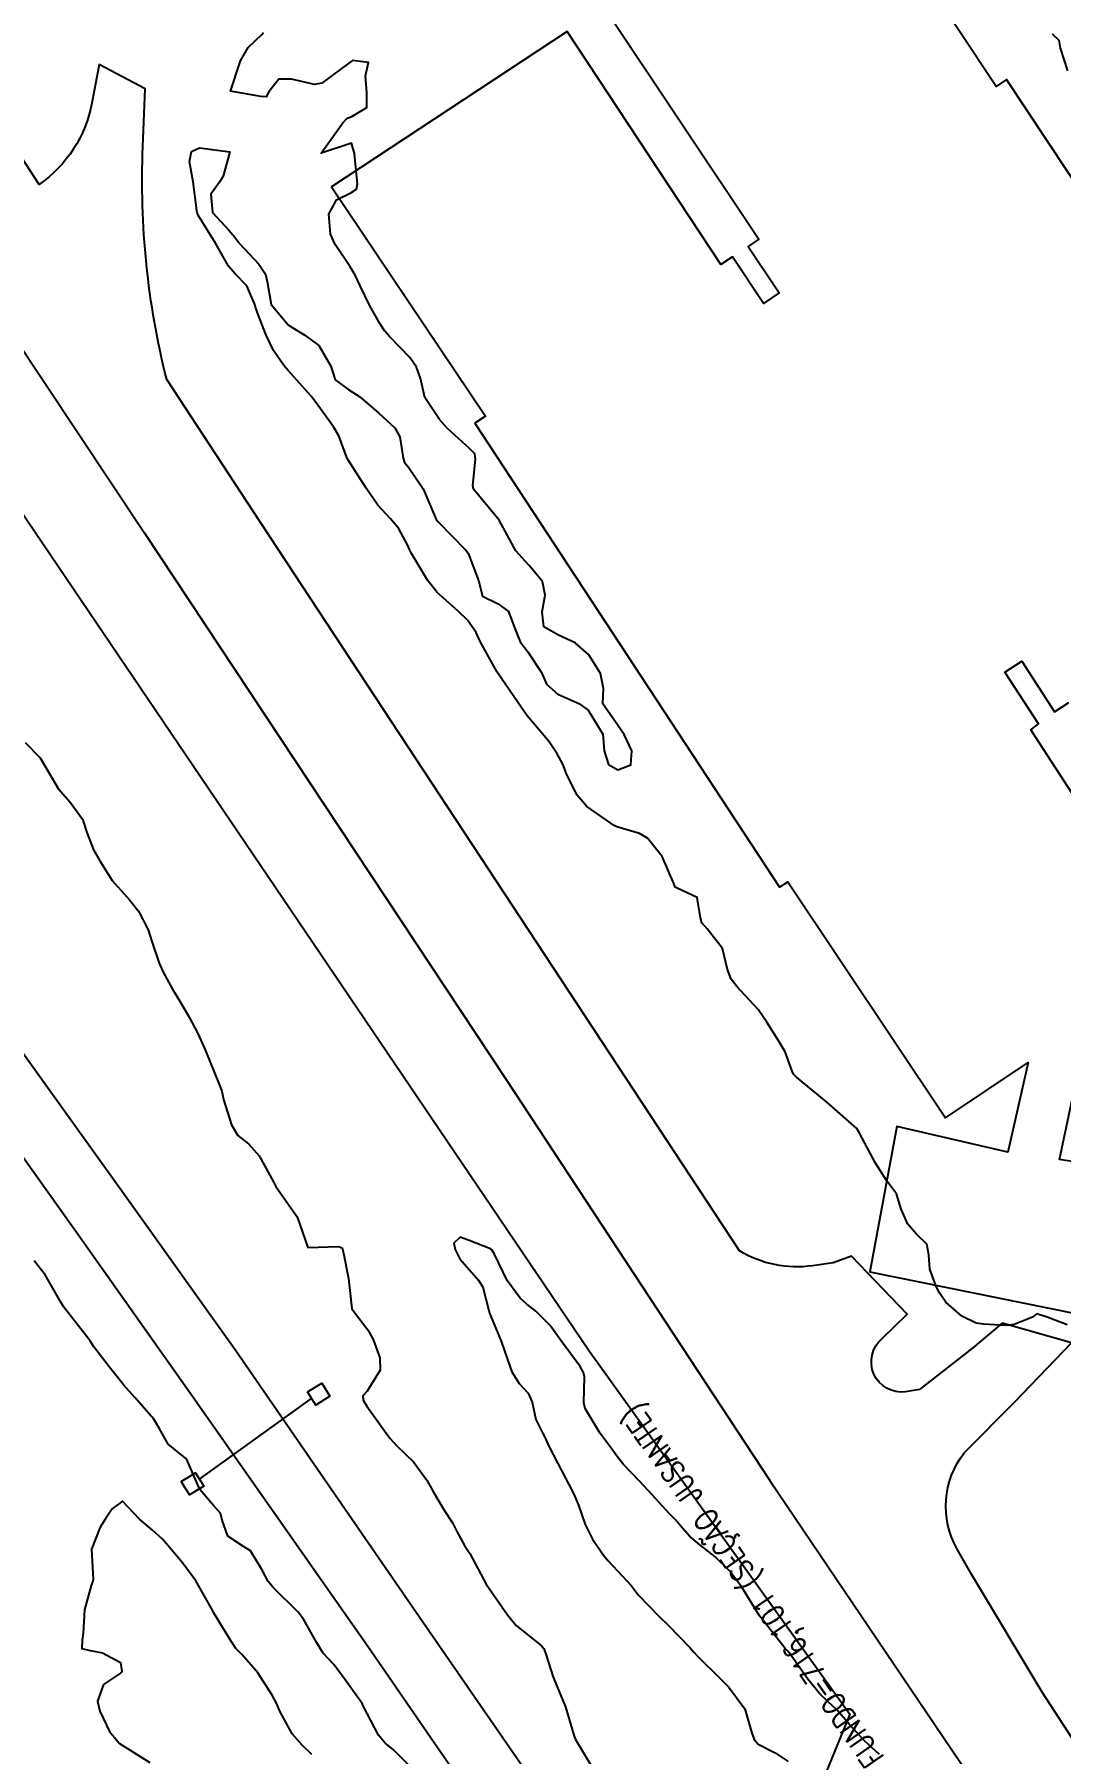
# Model space of a CAD drawing. Header units: metres. Extents: x 307586 to 320046, y 7427249 to 7434250.
# Drawn here: x 311374.2 to 311441.7, y 7432380.4 to 7432493.5 of the extents above; entities that cross this region are included whole.
import ezdxf

# ---------------------------------------------------------------- set-up
doc = ezdxf.new("R2010")
doc.units = ezdxf.units.M
doc.header["$MEASUREMENT"] = 0
for name, color, linetype in [('Curvas de Nivel 1m', 11, 'Continuous'), ('Divisa', 42, 'FENCELINE2'), ('Edificações', 30, 'Continuous'), ('Linha Férrea', 20, 'Continuous'), ('Portico', 45, 'Continuous'), ('TEXTO', 45, 'Continuous'), ('Vias Primárias', 230, 'Continuous')]:
    doc.layers.add(name, color=color, linetype=linetype)
doc.styles.add('ROMANS', font='romans', dxfattribs={"height": 0.2})
doc.linetypes.add('FENCELINE2', pattern='A,0.25,-0.1,[132,ltypeshp.shx,S=0.1,R=0,X=-0.1,Y=0],-0.1,1', length=1.45)

msp = doc.modelspace()

# ---------------------------------------------------------------- linework, layer by layer
at = {"layer": 'Curvas de Nivel 1m', "flags": 128}
for points, elevation in [([(311442.14, 7432408.57), (311440.81, 7432409.06), (311440.15, 7432409.29), (311440.02, 7432409.2), (311439.85, 7432409.07), (311438.64, 7432408.58), (311438.13, 7432408.53), (311436.64, 7432408.61), (311436.14, 7432408.68), (311435.21, 7432409.13), (311434.15, 7432410.06), (311433.71, 7432410.7), (311433.49, 7432411.15), (311433.11, 7432412.23), (311433.03, 7432413.16), (311432.9, 7432413.86), (311432.21, 7432414.56), (311431.65, 7432415.18), (311431.22, 7432416.18), (311430.9, 7432417.18), (311430.25, 7432418.06), (311429.52, 7432419.2), (311428.64, 7432420.85), (311428.46, 7432421.21), (311428.29, 7432421.49), (311426.31, 7432423.24), (311424.33, 7432424.86), (311424.13, 7432425.06), (311424.04, 7432425.26), (311423.59, 7432426.52), (311423.12, 7432427.28), (311422.37, 7432428.47), (311421.8, 7432429.3), (311420.4, 7432430.81), (311420.03, 7432431.31), (311419.8, 7432431.93), (311419.47, 7432433.32), (311418.45, 7432434.61), (311418.11, 7432435), (311418.02, 7432435.34), (311417.8, 7432436.67), (311416.47, 7432437.28), (311416.35, 7432437.36), (311416.25, 7432437.59), (311415.5, 7432439.37), (311414.52, 7432440.59), (311414.01, 7432440.88), (311412.52, 7432441.32), (311412.33, 7432441.41), (311410.54, 7432442.66), (311409.87, 7432443.44), (311409.19, 7432444.82), (311408.95, 7432445.45), (311408.58, 7432446.13), (311408.05, 7432446.92), (311407.6, 7432447.46), (311406.61, 7432448.62), (311406.01, 7432449.49), (311404.64, 7432451.5), (311403.52, 7432453.52), (311403.25, 7432454.1), (311402.69, 7432454.91), (311402.05, 7432455.54), (311400.7, 7432456.75), (311400.05, 7432457.56), (311399.01, 7432459.3), (311398.86, 7432459.57), (311398.75, 7432459.83), (311398.15, 7432460.97), (311397.62, 7432461.59), (311396.78, 7432462.49), (311396.01, 7432463.61), (311394.81, 7432465.49), (311394.76, 7432465.57), (311394.74, 7432465.62), (311394.23, 7432467.04), (311393.88, 7432467.63), (311392.85, 7432469.06), (311392.4, 7432469.65), (311390.88, 7432471.35), (311390.6, 7432471.67), (311389.93, 7432472.65), (311389.45, 7432473.68), (311388.93, 7432474.96), (311388.75, 7432475.51), (311388.7, 7432475.69), (311388.16, 7432476.91), (311387.41, 7432477.71), (311386.96, 7432478.21), (311386.1, 7432479.73), (311385, 7432481.51), (311384.93, 7432481.67), (311384.91, 7432481.74), (311384.87, 7432481.88), (311384.63, 7432483.75), (311384.4, 7432485.1), (311384.52, 7432485.75), (311385.06, 7432486), (311387.05, 7432485.72), (311386.62, 7432484.14), (311386.36, 7432483.73), (311385.81, 7432482.95), (311385.92, 7432481.73), (311386.99, 7432480.58), (311387.38, 7432480.11), (311387.68, 7432479.71), (311388.96, 7432478.34), (311389.4, 7432477.69), (311389.53, 7432477.1), (311389.76, 7432475.68), (311390.92, 7432474.33), (311391.98, 7432473.66), (311392.9, 7432472.99), (311393.7, 7432471.64), (311393.97, 7432470.73), (311394.87, 7432470.07), (311395.61, 7432469.61), (311396.85, 7432468.54), (311397.9, 7432467.58), (311398.24, 7432466.99), (311398.46, 7432465.58), (311398.54, 7432465.3), (311398.81, 7432464.99), (311399.78, 7432463.56), (311400.52, 7432461.8), (311400.63, 7432461.55), (311400.76, 7432461.39), (311402.58, 7432459.53), (311402.74, 7432459.33), (311403.4, 7432457.52), (311403.68, 7432456.49), (311404.7, 7432456), (311405.39, 7432455.49), (311405.79, 7432454.38), (311406.14, 7432453.49), (311406.66, 7432452.84), (311407.55, 7432451.47), (311407.89, 7432450.71), (311408.63, 7432450.05), (311410.02, 7432449.44), (311410.62, 7432449.01), (311411.6, 7432447.42), (311411.68, 7432446.32), (311411.96, 7432445.42), (311412.57, 7432445.08), (311413.43, 7432445.4), (311413.5, 7432446.32), (311412.99, 7432447.4), (311412.6, 7432447.96), (311411.59, 7432449.42), (311411.64, 7432450.42), (311411.44, 7432451.42), (311410.66, 7432452.65), (311409.77, 7432453.44), (311408.68, 7432453.94), (311407.71, 7432454.49), (311407.59, 7432455.47), (311407.8, 7432456.56), (311407.62, 7432457.47), (311406.73, 7432458.53), (311405.86, 7432459.49), (311404.76, 7432461.5), (311403.09, 7432463.53), (311403.03, 7432463.77), (311403.22, 7432465.52), (311403.16, 7432465.86), (311402.82, 7432466.21), (311401.38, 7432467.54), (311400.84, 7432468.13), (311399.89, 7432469.56), (311399.6, 7432470.84), (311399.34, 7432471.57), (311398.89, 7432472.2), (311397.55, 7432473.59), (311397.25, 7432473.93), (311396.92, 7432474.43), (311396.26, 7432475.61), (311395.61, 7432476.95), (311395.29, 7432477.62), (311394.96, 7432478.17), (311393.98, 7432479.64), (311393.67, 7432480.32), (311393.57, 7432481.64), (311394.07, 7432482.58), (311395.02, 7432483.04), (311395.38, 7432483.27), (311395.44, 7432483.62), (311395.28, 7432485.39), (311395.26, 7432485.62), (311395.06, 7432486.29), (311393.05, 7432485.65), (311394.49, 7432487.63), (311394.77, 7432487.94), (311395.08, 7432488.05), (311396.06, 7432488.64), (311396.06, 7432489.61), (311395.98, 7432490.74), (311396.17, 7432491.61), (311395.12, 7432491.73), (311395.05, 7432491.7), (311394.96, 7432491.62), (311393.11, 7432490.25), (311392.61, 7432490.15), (311391.11, 7432490.51), (311390.28, 7432490.51), (311389.62, 7432489.68), (311389.44, 7432489.34), (311389.1, 7432489.38), (311387.1, 7432489.72), (311387.76, 7432491.71), (311388.25, 7432492.59), (311389.15, 7432493.44), (311389.27, 7432493.57)], 719), ([(311441.16, 7432493.49), (311441.58, 7432493.07), (311441.67, 7432492.54), (311442.15, 7432491.06)], 719), ([(311373.59, 7432446.88), (311374.57, 7432445.86), (311375.75, 7432443.85), (311376.54, 7432442.94), (311377.36, 7432441.83), (311377.65, 7432440.96), (311378.09, 7432439.82), (311378.49, 7432439.08), (311379.32, 7432437.8), (311380.46, 7432436.52), (311381.04, 7432435.78), (311381.68, 7432434.54), (311381.92, 7432433.78), (311382.41, 7432432.35), (311382.67, 7432431.77), (311383.28, 7432430.64), (311383.83, 7432429.75), (311384.37, 7432428.81), (311384.94, 7432427.73), (311385.42, 7432426.66), (311385.8, 7432425.73), (311386.32, 7432424.43), (311386.53, 7432423.93), (311386.57, 7432423.72), (311386.63, 7432423.39), (311387.16, 7432421.71), (311387.58, 7432421.01), (311388.27, 7432420.48), (311388.99, 7432419.68), (311389.93, 7432417.98), (311390.08, 7432417.67), (311390.23, 7432417.45), (311391.48, 7432415.66), (311392.19, 7432413.65), (311394.19, 7432413.72), (311394.45, 7432413.62), (311394.53, 7432413.27), (311394.86, 7432411.61), (311394.95, 7432410.82), (311395.07, 7432409.61), (311396.12, 7432408.23), (311396.48, 7432407.59), (311396.92, 7432406.4), (311396.93, 7432405.59), (311396.08, 7432404.21), (311395.79, 7432403.89), (311395.83, 7432403.6), (311396.07, 7432403.22), (311397.23, 7432401.58), (311397.57, 7432401.11), (311398.03, 7432400.6), (311399.14, 7432399.56), (311400, 7432398.35), (311400.44, 7432397.55), (311401.15, 7432396.37), (311401.71, 7432395.53), (311401.97, 7432395.02), (311402.49, 7432394.05), (311402.85, 7432393.52), (311403.92, 7432391.5), (311405.31, 7432389.49), (311405.89, 7432388.78), (311407.55, 7432387.45), (311407.7, 7432387.28), (311407.87, 7432386.84), (311408.3, 7432385.45), (311408.63, 7432384.65), (311409.14, 7432383.44), (311409.68, 7432381.56), (311409.73, 7432381.43), (311409.8, 7432381.29), (311410.92, 7432379.42)], 719), ([(311429.79, 7432380.3), (311428.81, 7432381.2), (311427.82, 7432382.28), (311427, 7432383.22), (311426.4, 7432383.79), (311425.84, 7432384.32), (311425.08, 7432385.25), (311423.87, 7432386.97), (311423.73, 7432387.12), (311423.58, 7432387.26), (311422.47, 7432388.7), (311422, 7432389.29), (311421.96, 7432389.34), (311421.9, 7432389.42), (311420.74, 7432391.3), (311419.94, 7432392.35), (311418.96, 7432393.32), (311417.96, 7432394.1), (311417.28, 7432394.66), (311416.7, 7432395.35), (311416.37, 7432395.74), (311415.98, 7432396.14), (311414.83, 7432397.37), (311414.01, 7432398.28), (311412.93, 7432399.4), (311412.53, 7432399.9), (311412.03, 7432400.61), (311411.42, 7432401.42), (311410.42, 7432403.07), (311410.33, 7432403.43), (311410.38, 7432405.14), (311410.31, 7432405.43), (311410.1, 7432405.82), (311408.9, 7432407.44), (311408.13, 7432408.51), (311407.19, 7432409.46), (311406.59, 7432409.92), (311406.15, 7432410.31), (311405.29, 7432411.49), (311404.44, 7432413.25), (311404.29, 7432413.5), (311404.19, 7432413.57), (311402.79, 7432414.11), (311402.2, 7432414.33), (311401.79, 7432413.94), (311401.88, 7432413.53), (311402.18, 7432412.91), (311403.4, 7432411.51), (311403.7, 7432411.04), (311404.09, 7432409.5), (311404.14, 7432409.32), (311404.91, 7432407.49), (311405.31, 7432406.28), (311405.61, 7432405.48), (311406.09, 7432404.71), (311406.67, 7432404.06), (311406.93, 7432403.47), (311407.19, 7432402.33), (311407.63, 7432401.46), (311407.77, 7432401.18), (311408.03, 7432400.59), (311408.63, 7432399.44), (311409.36, 7432398.07), (311409.68, 7432397.43), (311409.99, 7432396.71), (311410.43, 7432395.43), (311410.91, 7432394.47), (311411.63, 7432393.41), (311411.95, 7432393.04), (311413.47, 7432391.39), (311413.67, 7432391.13), (311413.92, 7432390.81), (311415.29, 7432389.37), (311415.89, 7432388.8), (311417.32, 7432387.34), (311417.57, 7432387.04), (311417.87, 7432386.72), (311419.28, 7432385.32), (311419.85, 7432384.74), (311420.94, 7432383.3), (311421.4, 7432381.71), (311421.55, 7432381.29), (311421.8, 7432380.98), (311422.93, 7432380.41), (311423.79, 7432379.84)], 718), ([(311398.86, 7432379.56), (311397.79, 7432380.62), (311397.27, 7432381.05), (311396.83, 7432381.58), (311395.83, 7432383.49), (311395.77, 7432383.6), (311395.64, 7432383.8), (311394.36, 7432385.61), (311393.86, 7432386.24), (311393.2, 7432386.97), (311392.77, 7432387.64), (311391.9, 7432389.21), (311391.55, 7432389.65), (311389.92, 7432391.26), (311389.58, 7432391.67), (311389.15, 7432392.46), (311388.41, 7432393.69), (311387.96, 7432393.99), (311386.92, 7432394.66), (311386.55, 7432395.71), (311386.43, 7432396.17), (311385.98, 7432396.67), (311385.08, 7432397.73), (311384.36, 7432399.4), (311384.19, 7432399.74), (311384.02, 7432399.89), (311382.99, 7432400.71), (311382.4, 7432401.76), (311382.05, 7432402.36), (311380.79, 7432403.78), (311380.08, 7432404.6), (311379.11, 7432405.8), (311378.11, 7432407.11), (311377.83, 7432407.53), (311377.63, 7432407.82), (311376.14, 7432409.72), (311376.06, 7432409.84), (311375.93, 7432410.06), (311374.9, 7432411.85), (311374.18, 7432412.78)], 719), ([(311392.45, 7432380.3), (311391.8, 7432380.92), (311391.16, 7432381.66), (311390.37, 7432383.11), (311390.12, 7432383.67), (311389.84, 7432384.21), (311388.9, 7432385.68), (311387.86, 7432386.85), (311387.45, 7432387.28), (311387.16, 7432387.7), (311385.98, 7432389.64), (311385.94, 7432389.72), (311385.93, 7432389.74), (311385.9, 7432389.79), (311384.81, 7432391.73), (311383.94, 7432392.9), (311383.24, 7432393.75), (311382.65, 7432394.45), (311381.97, 7432395.06), (311381.11, 7432395.78), (311379.98, 7432396.96), (311379.32, 7432396.45), (311378.88, 7432395.8), (311378.52, 7432395.25), (311377.95, 7432393.81), (311378.05, 7432391.81), (311378.03, 7432391.7), (311377.92, 7432391.42), (311377.5, 7432389.82), (311377.41, 7432388.29), (311377.33, 7432387.82), (311377.32, 7432387.27), (311377.87, 7432387.14), (311378.68, 7432386.98), (311379.86, 7432386.34), (311379.95, 7432385.79), (311379.93, 7432385.71), (311379.85, 7432385.64), (311378.74, 7432384.91), (311378.35, 7432383.8), (311378.49, 7432383.14), (311379.14, 7432381.8), (311379.8, 7432381.03), (311381.78, 7432379.77)], 718)]:
    msp.add_lwpolyline(points, dxfattribs=dict(at, elevation=elevation))
at = {"layer": 'Divisa'}
msp.add_lwpolyline([(311339.39, 7432510.23), (311362.11, 7432478.61), (311378.73, 7432454.06), (311410.7, 7432406.85), (311427.84, 7432382.96), (311422.32, 7432369.45), (311428.65, 7432359.27), (311443.19, 7432359.78), (311470.04, 7432318.93), (311497.54, 7432279.82), (311508.92, 7432264.38), (311527.21, 7432245.5), (311543.58, 7432228.49), (311559.73, 7432213.6), (311591.33, 7432188.89)], dxfattribs=at)
at = {"layer": 'Edificações'}
for points in [[(311458.26, 7432460.17), (311438.14, 7432490.48), (311437.46, 7432490.03), (311427.29, 7432505.35)], [(311411.63, 7432495.3), (311421.85, 7432479.98), (311421.16, 7432479.51), (311423.2, 7432476.45), (311422.16, 7432475.75), (311420.11, 7432478.83), (311419.35, 7432478.32), (311409.24, 7432493.65), (311393.73, 7432483.42), (311403.86, 7432468.34), (311403.17, 7432467.87), (311423.22, 7432437.35), (311423.76, 7432437.7), (311434.13, 7432422.19), (311439.58, 7432425.83), (311438.23, 7432419.93), (311430.94, 7432421.62), (311429.15, 7432412.04), (311445.92, 7432408.65)], [(311449.62, 7432432.51), (311439.74, 7432447.7), (311440.24, 7432448.11), (311438.04, 7432451.51), (311439.16, 7432452.23), (311441.31, 7432448.9), (311442.24, 7432449.5)], [(311447.82, 7432418.43), (311441.63, 7432419.43), (311443.53, 7432428.42)]]:
    msp.add_lwpolyline(points, dxfattribs=at)
at = {"layer": 'Linha Férrea'}
for points in [[(311311.6, 7432501.85), (311320.77, 7432490.65), (311327.69, 7432481.99), (311342.67, 7432462.71), (311356.96, 7432442.72), (311376.82, 7432414.87), (311384.48, 7432404.02), (311396.13, 7432387.42), (311406.95, 7432371.73), (311420.36, 7432352.24), (311431.84, 7432335.77), (311442.1, 7432321.08), (311452.33, 7432307.22), (311462.28, 7432294.03), (311474.28, 7432278.8), (311483.95, 7432267.09), (311493.79, 7432255.94), (311506.35, 7432241.74), (311520.48, 7432227.73), (311532.12, 7432216.82), (311544.9, 7432205.34), (311552.69, 7432198.54), (311567.29, 7432186.76), (311585, 7432172.83)], [(311322.92, 7432494.37), (311330.69, 7432484.79), (311345.81, 7432465.01), (311360.15, 7432444.97), (311380.17, 7432417.08), (311387.45, 7432406.88), (311399.32, 7432389.67), (311410.17, 7432373.94), (311423.57, 7432354.46), (311435.04, 7432338), (311445.27, 7432323.36), (311455.45, 7432309.55), (311465.37, 7432296.41), (311477.31, 7432281.25), (311486.92, 7432269.62), (311496.68, 7432258.56), (311509.04, 7432245.32), (311522.8, 7432231.35), (311534.8, 7432219.66), (311544.9, 7432210.48), (311551.33, 7432204.78), (311568.47, 7432190.2), (311586.38, 7432176.39)]]:
    msp.add_lwpolyline(points, dxfattribs=at)
at = {"layer": 'Portico'}
for points in [[(311392.17, 7432404.15), (311393.11, 7432404.73), (311393.64, 7432403.86), (311392.7, 7432403.28)], [(311383.86, 7432398.25), (311384.8, 7432398.83), (311385.33, 7432397.96), (311384.39, 7432397.39)]]:
    msp.add_lwpolyline(points, close=True, dxfattribs=at)
msp.add_lwpolyline([(311385.06, 7432398.4), (311392.43, 7432403.72)], dxfattribs=at)
at = {"layer": 'Vias Primárias'}
msp.add_lwpolyline([(311355.35, 7432499.92), (311381.42, 7432460.69), (311405.22, 7432424.71), (311422.58, 7432398.33), (311447.08, 7432362.08), (311469.16, 7432328.1), (311491.1, 7432295.54), (311493.81, 7432291.8), (311503.35, 7432279.24), (311509.13, 7432271.9), (311513.34, 7432266.78), (311516.91, 7432262.75), (311524.16, 7432254.49), (311529.11, 7432249.27), (311532.4, 7432245.79), (311538.82, 7432239.28), (311544.9, 7432233.33), (311552.11, 7432226.39), (311558.01, 7432221.61), (311562.29, 7432218.15), (311574.73, 7432207.53), (311587.87, 7432197.14)], dxfattribs=at)
msp.add_lwpolyline([(311464.17, 7432347.96), (311440.49, 7432384.39), (311435.86, 7432392.11), (311434.9, 7432393.81, -0.303106), (311435.36, 7432400.14), (311438.69, 7432403.49), (311442.42, 7432407.38), (311437.87, 7432408.68), (311435.93, 7432407.06), (311432.42, 7432404.3), (311431.5, 7432404.15, -0.745219), (311429.95, 7432407.65), (311431.62, 7432409.26), (311427.95, 7432413.09), (311426.75, 7432412.65), (311425.38, 7432412.45, -0.173218), (311420.58, 7432413.43), (311388.6, 7432462.04), (311382.9, 7432470.76, -0.072114), (311381.33, 7432486.05), (311381.49, 7432489.88), (311378.45, 7432491.48), (311377.97, 7432488.93, -0.197348), (311374.51, 7432483.59), (311369.8, 7432490.8)], format="xyb", dxfattribs=at)

# ---------------------------------------------------------------- texts
at = {"layer": 'TEXTO', "extrusion": (-9.31834e-07, 1.27015e-06, 1), "style": 'ROMANS', "width": 0.8}
msp.add_text('FUNDO=716,101 (SEÇÃO JUSANTE)', height=1.5, rotation=124.7526, dxfattribs=at).set_placement((311430.15, 7432380.11, 9.15))

doc.saveas('drawing.dxf')
